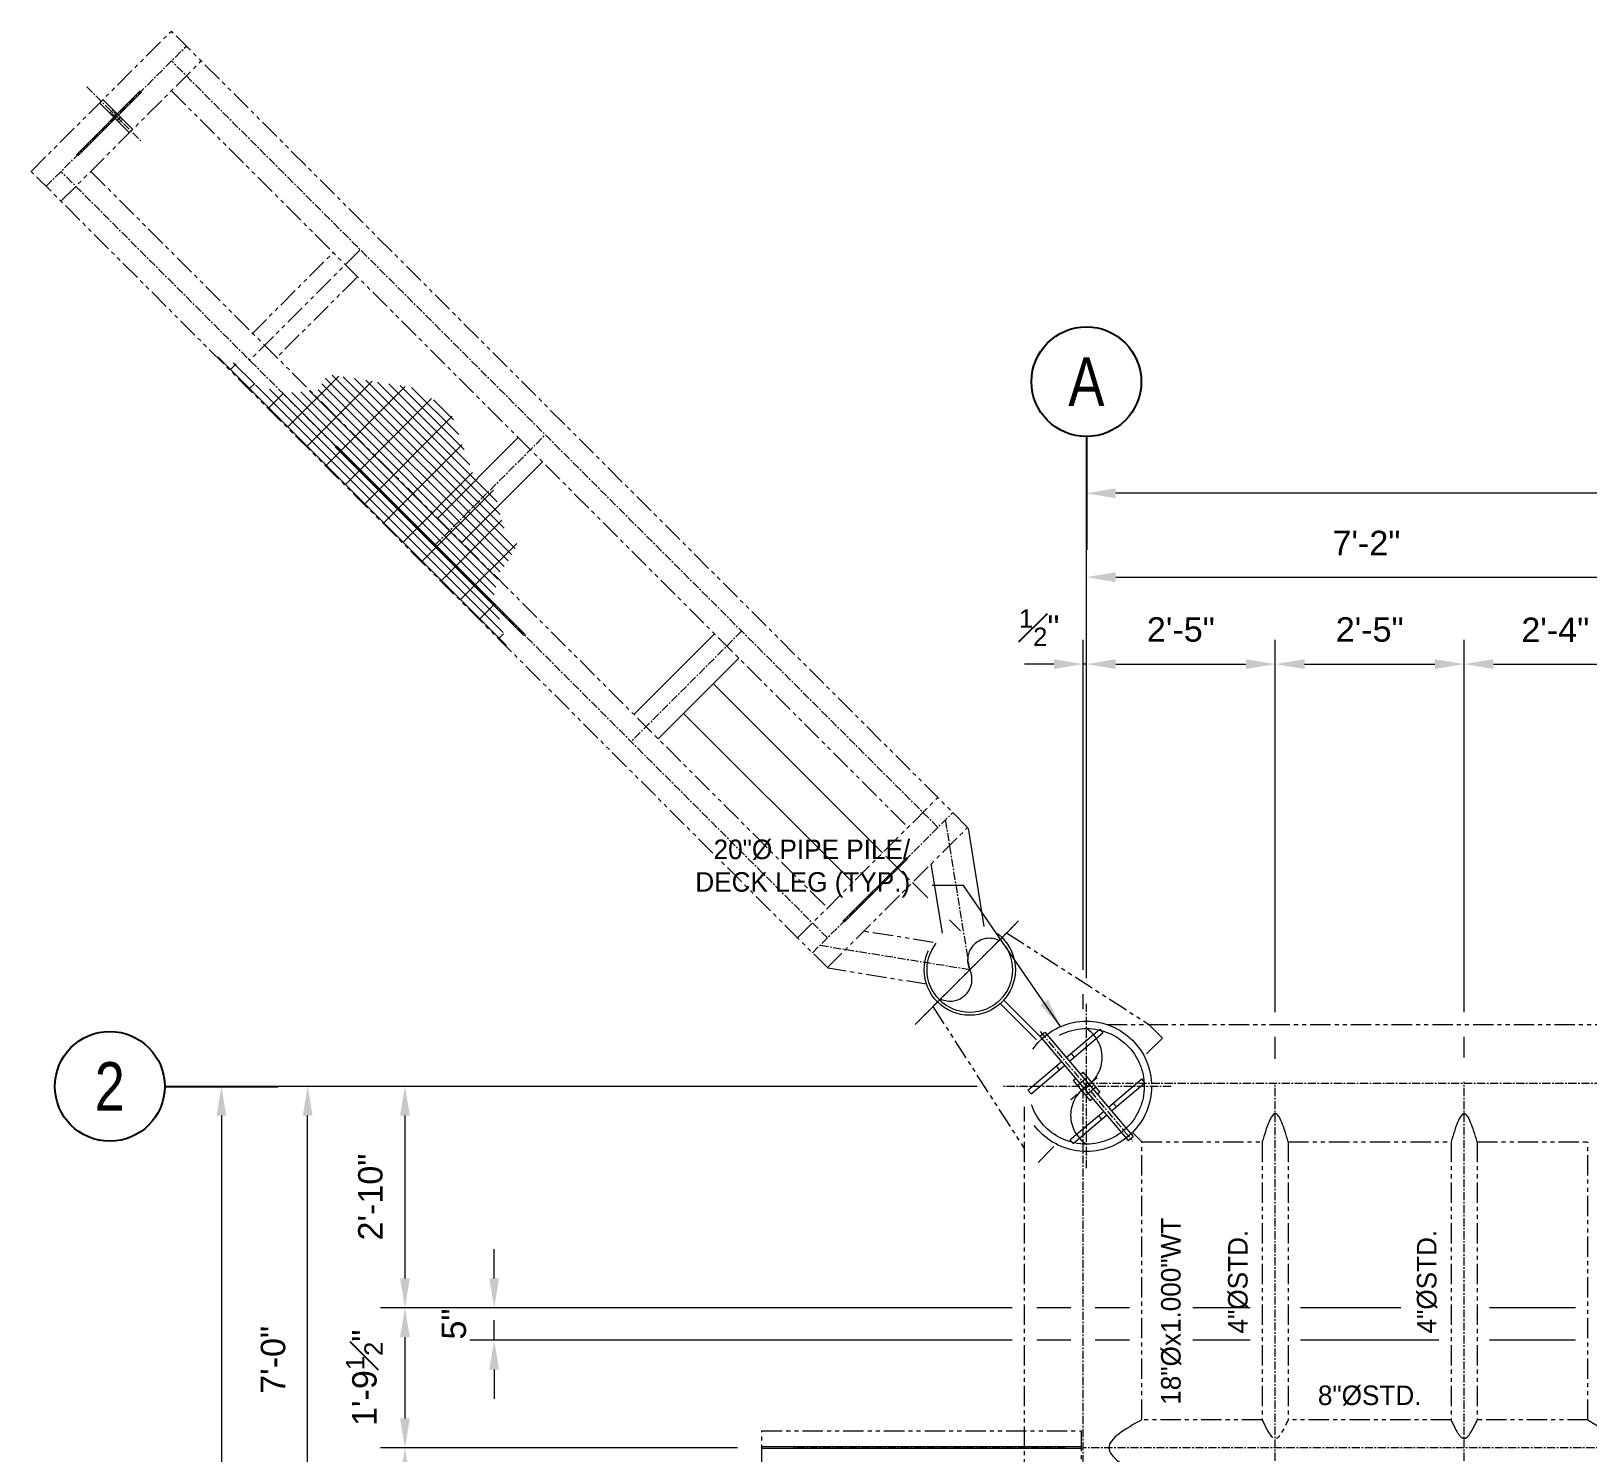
# Model space of a CAD drawing. Header units: inches. Extents: x -18249 to 140262, y -20124 to 30200.
# Drawn here: x 91124 to 91363.1, y 18508.7 to 18727 of the extents above; entities that cross this region are included whole.
import ezdxf
from ezdxf.enums import TextEntityAlignment as Align

# ---------------------------------------------------------------- set-up
doc = ezdxf.new("R2010")
doc.units = ezdxf.units.IN
doc.header["$LTSCALE"] = 5
doc.header["$MEASUREMENT"] = 0
for name, pattern in [('CENTER', [2, 1.25, -0.25, 0.25, -0.25]), ('DASHDOTX2', [50.8, 25.4, -12.7, 0, -12.7]), ('HIDDEN', [0.375, 0.25, -0.125]), ('PHANTOM2', [1.25, 0.625, -0.125, 0.125, -0.125, 0.125, -0.125])]:
    doc.linetypes.add(name, pattern=pattern)
for name, color, linetype, lineweight in [('CENTER LINE', 1, 'CENTER', 0), ('EXISTING', 8, 'PHANTOM2', 0), ('SCEN', 1, 'DASHDOTX2', 5), ('SHID', 8, 'HIDDEN', 0), ('SREF', 9, 'PHANTOM2', 9)]:
    doc.layers.add(name, color=color, linetype=linetype, lineweight=lineweight)
for name, color, linetype in [('SDIM', 9, 'Continuous'), ('SROW', 12, 'Continuous'), ('STITLE', 6, 'Continuous')]:
    doc.layers.add(name, color=color, linetype=linetype)
doc.styles.add('BUKAKA 03', font='simpfrac.shx', dxfattribs={"height": 3})
doc.styles.get("Standard").update_dxf_attribs({"font": 'arial.ttf'})
doc.dimstyles.new('CPFRAC', dxfattribs={"dimscale": 12, "dimtxt": 0.3125, "dimasz": 0.375, "dimexe": 0.3125, "dimexo": 0.3125, "dimgap": 0.28125, "dimtad": 1, "dimdec": 4, "dimzin": 3, "dimdsep": 46, "dimlunit": 4, "dimtxsty": 'Standard', "dimcen": 0.34375, "dimclrd": 256, "dimclre": 256, "dimclrt": 2, "dimadec": 0, "dimazin": 0, "dimtfac": 0.75, "dimtdec": 4, "dimtmove": 2, "dimatfit": 3, "dimfxl": 1, "dimfrac": 1, "dimtolj": 1, "dimtzin": 3, "dimlwd": 13, "dimlwe": 5, "dimarcsym": 1})

# ---------------------------------------------------------------- blocks, each defined once
blk = doc.blocks.new('*D12')
at = {"layer": 'DEFPOINTS', "color": 0, "ltscale": 20, "transparency": 16777216}
for p in [(91315.08, 18629.81), (91286.08, 18577.82), (91315.08, 18565.47)]:
    blk.add_point(p, dxfattribs=at)
at = {"layer": 'SDIM', "lineweight": 5, "ltscale": 20, "transparency": 16777216}
for p, q in [((91286.08, 18581.57), (91286.08, 18633.56)), ((91315.08, 18576.34), (91315.08, 18633.56)), ((91315.08, 18569.22), (91315.08, 18572.59))]:
    blk.add_line(p, q, dxfattribs=at)
at = {"layer": 'SDIM', "lineweight": 13, "ltscale": 20, "transparency": 16777216}
blk.add_line((91290.58, 18629.81), (91310.58, 18629.81), dxfattribs=at)
at = {"layer": 'SDIM', "ltscale": 20, "transparency": 16777216}
for points in [[(91290.58, 18630.56), (91290.58, 18629.06), (91286.08, 18629.81)], [(91310.58, 18630.56), (91310.58, 18629.06), (91315.08, 18629.81)]]:
    blk.add_solid(points, dxfattribs=at)
at = {"layer": 'SDIM', "color": 2, "ltscale": 20, "transparency": 16777216, "insert": (91300.58, 18635.1), "char_height": 3.75, "attachment_point": 5}
blk.add_mtext('\\A1;2\'-5"', dxfattribs=at)
blk = doc.blocks.new('*D13')
at = {"layer": 'DEFPOINTS', "color": 0, "ltscale": 20, "transparency": 16777216}
for p in [(91344.08, 18629.81), (91315.08, 18565.47), (91344.08, 18565.64)]:
    blk.add_point(p, dxfattribs=at)
at = {"layer": 'SDIM', "lineweight": 5, "ltscale": 20, "transparency": 16777216}
for p, q in [((91315.08, 18576.34), (91315.08, 18633.56)), ((91344.08, 18576.34), (91344.08, 18633.56)), ((91315.08, 18569.22), (91315.08, 18572.59)), ((91344.08, 18569.39), (91344.08, 18572.59))]:
    blk.add_line(p, q, dxfattribs=at)
at = {"layer": 'SDIM', "lineweight": 13, "ltscale": 20, "transparency": 16777216}
blk.add_line((91319.58, 18629.81), (91339.58, 18629.81), dxfattribs=at)
at = {"layer": 'SDIM', "ltscale": 20, "transparency": 16777216}
for points in [[(91319.58, 18630.56), (91319.58, 18629.06), (91315.08, 18629.81)], [(91339.58, 18630.56), (91339.58, 18629.06), (91344.08, 18629.81)]]:
    blk.add_solid(points, dxfattribs=at)
at = {"layer": 'SDIM', "color": 2, "ltscale": 20, "transparency": 16777216, "insert": (91329.58, 18635.1), "char_height": 3.75, "attachment_point": 5}
blk.add_mtext('\\A1;2\'-5"', dxfattribs=at)
blk = doc.blocks.new('*D14')
at = {"layer": 'DEFPOINTS', "color": 0, "ltscale": 20, "transparency": 16777216}
for p in [(91285.58, 18629.81), (91286.08, 18577.82), (91285.58, 18564.97)]:
    blk.add_point(p, dxfattribs=at)
at = {"layer": 'SDIM', "lineweight": 5, "ltscale": 20, "transparency": 16777216}
for p, q in [((91285.58, 18582.85), (91285.58, 18633.56)), ((91286.08, 18581.57), (91286.08, 18633.56)), ((91285.58, 18576.83), (91285.58, 18579.1)), ((91285.58, 18568.72), (91285.58, 18568.73))]:
    blk.add_line(p, q, dxfattribs=at)
at = {"layer": 'SDIM', "lineweight": 13, "ltscale": 20, "transparency": 16777216}
for p, q in [((91281.08, 18629.81), (91276.58, 18629.81)), ((91286.08, 18629.81), (91285.58, 18629.81)), ((91290.58, 18629.81), (91295.08, 18629.81))]:
    blk.add_line(p, q, dxfattribs=at)
at = {"layer": 'SDIM', "ltscale": 20, "transparency": 16777216}
for points in [[(91281.08, 18630.56), (91281.08, 18629.06), (91285.58, 18629.81)], [(91290.58, 18630.56), (91290.58, 18629.06), (91286.08, 18629.81)]]:
    blk.add_solid(points, dxfattribs=at)
at = {"layer": 'SDIM', "color": 2, "ltscale": 20, "transparency": 16777216, "insert": (91278.83, 18635.42), "char_height": 3.75, "attachment_point": 5}
blk.add_mtext('\\A1;{\\H0.750000x;\\S1#2;}"', dxfattribs=at)
blk = doc.blocks.new('*D15')
at = {"layer": 'DEFPOINTS', "color": 0, "ltscale": 20, "transparency": 16777216}
for p in [(91372.08, 18643.16), (91286.08, 18577.82), (91372.08, 18566.42)]:
    blk.add_point(p, dxfattribs=at)
at = {"layer": 'SDIM', "lineweight": 5, "ltscale": 20, "transparency": 16777216}
for p, q in [((91286.08, 18631.69), (91286.08, 18646.91)), ((91372.08, 18576.34), (91372.08, 18646.91)), ((91286.08, 18581.57), (91286.08, 18627.94)), ((91372.08, 18570.17), (91372.08, 18572.59))]:
    blk.add_line(p, q, dxfattribs=at)
at = {"layer": 'SDIM', "lineweight": 13, "ltscale": 20, "transparency": 16777216}
blk.add_line((91290.58, 18643.16), (91367.58, 18643.16), dxfattribs=at)
at = {"layer": 'SDIM', "ltscale": 20, "transparency": 16777216}
for points in [[(91290.58, 18643.91), (91290.58, 18642.41), (91286.08, 18643.16)], [(91367.58, 18643.91), (91367.58, 18642.41), (91372.08, 18643.16)]]:
    blk.add_solid(points, dxfattribs=at)
at = {"layer": 'SDIM', "color": 2, "ltscale": 20, "transparency": 16777216, "insert": (91329.08, 18648.41), "char_height": 3.75, "attachment_point": 5}
blk.add_mtext('\\A1;7\'-2"', dxfattribs=at)
blk = doc.blocks.new('*D16')
at = {"layer": 'DEFPOINTS', "color": 0, "ltscale": 20, "transparency": 16777216}
for p in [(91372.08, 18629.81), (91344.08, 18565.64), (91372.08, 18565.47)]:
    blk.add_point(p, dxfattribs=at)
at = {"layer": 'SDIM', "lineweight": 5, "ltscale": 20, "transparency": 16777216}
for p, q in [((91344.08, 18576.34), (91344.08, 18633.56)), ((91372.08, 18576.34), (91372.08, 18633.56)), ((91344.08, 18569.39), (91344.08, 18572.59)), ((91372.08, 18569.22), (91372.08, 18572.59))]:
    blk.add_line(p, q, dxfattribs=at)
at = {"layer": 'SDIM', "lineweight": 13, "ltscale": 20, "transparency": 16777216}
blk.add_line((91348.58, 18629.81), (91367.58, 18629.81), dxfattribs=at)
at = {"layer": 'SDIM', "ltscale": 20, "transparency": 16777216}
for points in [[(91348.58, 18630.56), (91348.58, 18629.06), (91344.08, 18629.81)], [(91367.58, 18630.56), (91367.58, 18629.06), (91372.08, 18629.81)]]:
    blk.add_solid(points, dxfattribs=at)
at = {"layer": 'SDIM', "color": 2, "ltscale": 20, "transparency": 16777216, "insert": (91358.08, 18635.07), "char_height": 3.75, "attachment_point": 5}
blk.add_mtext('\\A1;2\'-4"', dxfattribs=at)
blk = doc.blocks.new('*D32')
at = {"layer": 'DEFPOINTS', "color": 0, "ltscale": 20, "transparency": 16777216}
for p in [(91286.08, 18656.04), (91286.08, 18577.82), (91546.08, 18577.88)]:
    blk.add_point(p, dxfattribs=at)
at = {"layer": 'SDIM', "lineweight": 5, "ltscale": 20, "transparency": 16777216}
for p, q in [((91286.08, 18631.69), (91286.08, 18659.79)), ((91546.08, 18631.69), (91546.08, 18659.79)), ((91286.08, 18581.57), (91286.08, 18627.94)), ((91546.08, 18581.63), (91546.08, 18627.94))]:
    blk.add_line(p, q, dxfattribs=at)
at = {"layer": 'SDIM', "lineweight": 13, "ltscale": 20, "transparency": 16777216}
blk.add_line((91541.58, 18656.04), (91290.58, 18656.04), dxfattribs=at)
at = {"layer": 'SDIM', "ltscale": 20, "transparency": 16777216}
for points in [[(91290.58, 18656.79), (91290.58, 18655.29), (91286.08, 18656.04)], [(91541.58, 18656.79), (91541.58, 18655.29), (91546.08, 18656.04)]]:
    blk.add_solid(points, dxfattribs=at)
at = {"layer": 'SDIM', "color": 2, "ltscale": 20, "transparency": 16777216, "insert": (91416.08, 18661.33), "char_height": 3.75, "attachment_point": 5}
blk.add_mtext('\\A1;21\'-8"', dxfattribs=at)
blk = doc.blocks.new('*D33')
at = {"layer": 'DEFPOINTS', "color": 0, "ltscale": 20, "transparency": 16777216}
for p in [(91273.08, 18564.97), (91181.44, 18530.97), (91372.08, 18530.97)]:
    blk.add_point(p, dxfattribs=at)
at = {"layer": 'SDIM', "lineweight": 5, "ltscale": 20, "transparency": 16777216}
for p, q in [((91269.33, 18564.97), (91177.69, 18564.97)), ((91274.7, 18530.97), (91177.69, 18530.97)), ((91283.7, 18530.97), (91278.45, 18530.97)), ((91292.7, 18530.97), (91287.45, 18530.97)), ((91311.2, 18530.97), (91302.42, 18530.97)), ((91334.38, 18530.97), (91318.95, 18530.97)), ((91361.2, 18530.97), (91347.95, 18530.97)), ((91368.33, 18530.97), (91364.95, 18530.97))]:
    blk.add_line(p, q, dxfattribs=at)
at = {"layer": 'SDIM', "lineweight": 13, "ltscale": 20, "transparency": 16777216}
blk.add_line((91181.44, 18560.47), (91181.44, 18535.47), dxfattribs=at)
at = {"layer": 'SDIM', "ltscale": 20, "transparency": 16777216}
for points in [[(91180.69, 18560.47), (91182.19, 18560.47), (91181.44, 18564.97)], [(91180.69, 18535.47), (91182.19, 18535.47), (91181.44, 18530.97)]]:
    blk.add_solid(points, dxfattribs=at)
at = {"layer": 'SDIM', "color": 2, "ltscale": 20, "transparency": 16777216, "insert": (91176.15, 18547.97), "char_height": 3.75, "attachment_point": 5, "rotation": 90}
blk.add_mtext('\\A1;2\'-10"', dxfattribs=at)
blk = doc.blocks.new('*D34')
at = {"layer": 'DEFPOINTS', "color": 0, "ltscale": 20, "transparency": 16777216}
for p in [(91372.08, 18530.97), (91181.44, 18509.47), (91236.25, 18509.47)]:
    blk.add_point(p, dxfattribs=at)
at = {"layer": 'SDIM', "lineweight": 5, "ltscale": 20, "transparency": 16777216}
for p, q in [((91274.7, 18530.97), (91177.69, 18530.97)), ((91283.7, 18530.97), (91278.45, 18530.97)), ((91292.7, 18530.97), (91287.45, 18530.97)), ((91311.2, 18530.97), (91302.42, 18530.97)), ((91334.38, 18530.97), (91318.95, 18530.97)), ((91361.2, 18530.97), (91347.95, 18530.97)), ((91368.33, 18530.97), (91364.95, 18530.97)), ((91232.5, 18509.47), (91177.69, 18509.47))]:
    blk.add_line(p, q, dxfattribs=at)
at = {"layer": 'SDIM', "lineweight": 13, "ltscale": 20, "transparency": 16777216}
blk.add_line((91181.44, 18526.47), (91181.44, 18513.97), dxfattribs=at)
at = {"layer": 'SDIM', "ltscale": 20, "transparency": 16777216}
for points in [[(91180.69, 18526.47), (91182.19, 18526.47), (91181.44, 18530.97)], [(91180.69, 18513.97), (91182.19, 18513.97), (91181.44, 18509.47)]]:
    blk.add_solid(points, dxfattribs=at)
at = {"layer": 'SDIM', "color": 2, "ltscale": 20, "transparency": 16777216, "insert": (91175.21, 18520.22), "char_height": 3.75, "attachment_point": 5, "rotation": 90}
blk.add_mtext('\\A1;1\'-9{\\H0.750000x;\\S1#2;}"', dxfattribs=at)
blk = doc.blocks.new('*D35')
at = {"layer": 'DEFPOINTS', "color": 0, "ltscale": 20, "transparency": 16777216}
for p in [(91236.25, 18509.47), (91181.44, 18480.97), (91261.27, 18480.97)]:
    blk.add_point(p, dxfattribs=at)
at = {"layer": 'SDIM', "lineweight": 5, "ltscale": 20, "transparency": 16777216}
for p, q in [((91232.5, 18509.47), (91177.69, 18509.47)), ((91187.89, 18480.97), (91177.69, 18480.97)), ((91257.52, 18480.97), (91239.36, 18480.97))]:
    blk.add_line(p, q, dxfattribs=at)
at = {"layer": 'SDIM', "lineweight": 13, "ltscale": 20, "transparency": 16777216}
blk.add_line((91181.44, 18504.97), (91181.44, 18485.47), dxfattribs=at)
at = {"layer": 'SDIM', "ltscale": 20, "transparency": 16777216}
for points in [[(91180.69, 18504.97), (91182.19, 18504.97), (91181.44, 18509.47)], [(91180.69, 18485.47), (91182.19, 18485.47), (91181.44, 18480.97)]]:
    blk.add_solid(points, dxfattribs=at)
at = {"layer": 'SDIM', "color": 2, "ltscale": 20, "transparency": 16777216, "insert": (91175.24, 18495.22), "char_height": 3.75, "attachment_point": 5, "rotation": 90}
blk.add_mtext('\\A1;2\'-4{\\H0.750000x;\\S1#2;}"', dxfattribs=at)
blk = doc.blocks.new('*D39')
at = {"layer": 'DEFPOINTS', "color": 0, "ltscale": 20, "transparency": 16777216}
for p in [(91195.14, 18530.97), (91372.08, 18530.97), (91367.31, 18525.97)]:
    blk.add_point(p, dxfattribs=at)
at = {"layer": 'SDIM', "lineweight": 13, "ltscale": 20, "transparency": 16777216}
for p, q in [((91195.14, 18535.47), (91195.14, 18539.97)), ((91195.14, 18525.97), (91195.14, 18529.09)), ((91195.14, 18521.47), (91195.14, 18516.97))]:
    blk.add_line(p, q, dxfattribs=at)
at = {"layer": 'SDIM', "lineweight": 5, "ltscale": 20, "transparency": 16777216}
for p, q in [((91274.7, 18530.97), (91191.39, 18530.97)), ((91283.7, 18530.97), (91278.45, 18530.97)), ((91292.7, 18530.97), (91287.45, 18530.97)), ((91311.2, 18530.97), (91302.42, 18530.97)), ((91334.38, 18530.97), (91318.95, 18530.97)), ((91361.2, 18530.97), (91347.95, 18530.97)), ((91368.33, 18530.97), (91364.95, 18530.97)), ((91274.7, 18525.97), (91191.39, 18525.97)), ((91283.7, 18525.97), (91278.45, 18525.97)), ((91292.7, 18525.97), (91287.45, 18525.97)), ((91311.2, 18525.97), (91302.42, 18525.97)), ((91340.2, 18525.97), (91318.95, 18525.97)), ((91361.2, 18525.97), (91347.95, 18525.97))]:
    blk.add_line(p, q, dxfattribs=at)
at = {"layer": 'SDIM', "ltscale": 20, "transparency": 16777216}
for points in [[(91194.39, 18535.47), (91195.89, 18535.47), (91195.14, 18530.97)], [(91194.39, 18521.47), (91195.89, 18521.47), (91195.14, 18525.97)]]:
    blk.add_solid(points, dxfattribs=at)
at = {"layer": 'SDIM', "color": 2, "ltscale": 20, "transparency": 16777216, "insert": (91188.96, 18528.47), "char_height": 3.75, "attachment_point": 5, "rotation": 90}
blk.add_mtext('\\A1;5"', dxfattribs=at)
blk = doc.blocks.new('*D42')
at = {"layer": 'DEFPOINTS', "color": 0, "ltscale": 20, "transparency": 16777216}
for p in [(91166.5, 18564.97), (91273.08, 18564.97), (91261.27, 18480.97)]:
    blk.add_point(p, dxfattribs=at)
at = {"layer": 'SDIM', "lineweight": 5, "ltscale": 20, "transparency": 16777216}
for p, q in [((91269.33, 18564.97), (91162.75, 18564.97)), ((91187.89, 18480.97), (91162.75, 18480.97)), ((91257.52, 18480.97), (91239.36, 18480.97))]:
    blk.add_line(p, q, dxfattribs=at)
at = {"layer": 'SDIM', "lineweight": 13, "ltscale": 20, "transparency": 16777216}
blk.add_line((91166.5, 18485.47), (91166.5, 18560.47), dxfattribs=at)
at = {"layer": 'SDIM', "ltscale": 20, "transparency": 16777216}
for points in [[(91165.75, 18560.47), (91167.25, 18560.47), (91166.5, 18564.97)], [(91165.75, 18485.47), (91167.25, 18485.47), (91166.5, 18480.97)]]:
    blk.add_solid(points, dxfattribs=at)
at = {"layer": 'SDIM', "color": 2, "ltscale": 20, "transparency": 16777216, "insert": (91161.21, 18522.97), "char_height": 3.75, "attachment_point": 5, "rotation": 90}
blk.add_mtext('\\A1;7\'-0"', dxfattribs=at)
blk = doc.blocks.new('*D43')
at = {"layer": 'DEFPOINTS', "color": 0, "ltscale": 20, "transparency": 16777216}
for p in [(91273.08, 18564.97), (91153.25, 18393.97), (91273.08, 18393.97)]:
    blk.add_point(p, dxfattribs=at)
at = {"layer": 'SDIM', "lineweight": 5, "ltscale": 20, "transparency": 16777216}
for p, q in [((91269.33, 18564.97), (91149.5, 18564.97)), ((91195.29, 18393.97), (91149.5, 18393.97)), ((91199.65, 18393.97), (91199.04, 18393.97)), ((91204.45, 18393.97), (91203.83, 18393.97)), ((91217.98, 18393.97), (91208.2, 18393.97)), ((91244.14, 18393.97), (91228.13, 18393.97)), ((91248.5, 18393.97), (91247.89, 18393.97)), ((91253.3, 18393.97), (91252.68, 18393.97)), ((91269.33, 18393.97), (91257.05, 18393.97))]:
    blk.add_line(p, q, dxfattribs=at)
at = {"layer": 'SDIM', "lineweight": 13, "ltscale": 20, "transparency": 16777216}
blk.add_line((91153.25, 18560.47), (91153.25, 18398.47), dxfattribs=at)
at = {"layer": 'SDIM', "ltscale": 20, "transparency": 16777216}
for points in [[(91152.5, 18560.47), (91154, 18560.47), (91153.25, 18564.97)], [(91152.5, 18398.47), (91154, 18398.47), (91153.25, 18393.97)]]:
    blk.add_solid(points, dxfattribs=at)
at = {"layer": 'SDIM', "color": 2, "ltscale": 20, "transparency": 16777216, "insert": (91147.96, 18479.47), "char_height": 3.75, "attachment_point": 5, "rotation": 90}
blk.add_mtext('\\A1;14\'-3"', dxfattribs=at)

msp = doc.modelspace()

# ---------------------------------------------------------------- hatches: boundary and pattern name
at = {"layer": 'SHID', "ltscale": 20}
h = msp.add_hatch(dxfattribs=at)
h.set_pattern_fill('GRATE', color=256, scale=33.33333, angle=225, style=0)
h.set_pattern_definition([(135, (90405.5434, 18910.0239), (0.7365695, 0.7365695), []), (45, (90405.5434, 18910.024), (2.946278, -2.946278), [])])
h.paths.add_polyline_path([(91152.68505, 18677.01086), (91156.43146, 18675.57651), (91158.4435, 18672.702), (91162.65464, 18671.36473), (91168.08399, 18671.88633), (91169.54757, 18674.29445), (91175.7546, 18673.34508), (91182.68042, 18672.26861), (91188.31182, 18668.90228), (91190.69507, 18662.25808), (91192.00505, 18658.76689), (91195.15042, 18656.43278), (91196.28257, 18651.93591), (91196.95863, 18649.89026), (91198.74262, 18648.24136), (91197.4228, 18645.80782), (91195.86627, 18643.71246), (91195.06201, 18640.00247), (91197.04339, 18632.65251)])

# ---------------------------------------------------------------- linework, layer by layer
at = {"layer": 'CENTER LINE', "ltscale": 0.2}
for p, q in [((91126.33437, 18703.17657), (91147.87133, 18724.71353)), ((91263.27898, 18604.73948), (91145.58813, 18722.43033)), ((91132.57452, 18718.47338), (91141.0546, 18709.9933)), ((91136.66091, 18714.91732), (91137.54479, 18712.97278)), ((91136.13058, 18714.38699), (91138.07512, 18713.50311)), ((91246.30842, 18587.76891), (91128.61757, 18705.45977)), ((91186.02757, 18648.04977), (91202.99813, 18665.02033)), ((91233.13856, 18634.8799), (91216.16799, 18617.90934)), ((91244.02522, 18585.48571), (91265.56219, 18607.02268)), ((91268.18277, 18582.86513), (91264.45439, 18605.91488)), ((91275.67638, 18590.38075), (91260.23954, 18574.94391)), ((91259.7748, 18574.45716), (91275.21165, 18589.89401)), ((91268.18277, 18582.86513), (91245.13301, 18586.59351)), ((91286.07964, 18552.41299), (91286.07964, 18577.82216)), ((91278.9653, 18573.37612), (91293.18501, 18556.57101)), ((91283.70362, 18562.95777), (91287.86307, 18566.47731)), ((91299.07964, 18564.96826), (91273.07964, 18564.96826)), ((91285.57964, 18441.10346), (91285.57964, 18564.96826)), ((91286.07964, 18565.46826), (91546.07964, 18565.46826)), ((91315.07964, 18393.46826), (91315.07964, 18565.46826)), ((91344.07964, 18393.46826), (91344.07964, 18565.63974)), ((91282.83655, 18509.46826), (91240.97824, 18509.46826)), ((91372.07964, 18509.46826), (91285.57964, 18509.46826))]:
    msp.add_line(p, q, dxfattribs=at)
at = {"layer": 'EXISTING'}
for p, q in [((91124.0398, 18705.47113), (91145.57677, 18727.00809)), ((91267.84539, 18604.73948), (91145.57677, 18727.00809)), ((91145.57677, 18717.85257), (91258.68986, 18604.73948)), ((91246.41742, 18583.09351), (91124.0398, 18705.47113)), ((91133.19533, 18705.47113), (91246.30842, 18592.35804)), ((91174.49289, 18693.35233), (91157.52233, 18676.38177)), ((91157.96073, 18680.53249), (91170.34217, 18692.91393)), ((91174.05448, 18689.20161), (91161.67304, 18676.82018)), ((91241.73066, 18587.78027), (91263.26762, 18609.31724)), ((91246.30842, 18583.20251), (91267.84539, 18604.73948)), ((91262.56431, 18587.06618), (91251.89748, 18588.79157)), ((91273.82862, 18588.53299), (91295.62558, 18574.5142)), ((91261.53583, 18580.64805), (91246.41742, 18583.09351)), ((91262.51491, 18577.21928), (91276.5337, 18555.42232)), ((91289.20214, 18574.46826), (91542.95714, 18574.46826)), ((91276.57964, 18397.09076), (91276.57964, 18561.84576)), ((91294.57964, 18556.46826), (91313.07964, 18556.46826)), ((91294.57964, 18513.78076), (91294.57964, 18556.46826)), ((91313.07964, 18556.46826), (91313.07964, 18513.71826)), ((91317.07964, 18556.46826), (91317.07964, 18513.71826)), ((91317.07964, 18556.46826), (91342.07964, 18556.46826)), ((91342.07964, 18556.46826), (91342.07964, 18513.71826)), ((91346.07964, 18556.46826), (91346.07964, 18513.71826)), ((91346.07964, 18556.46826), (91363.07964, 18556.46826)), ((91363.07964, 18513.78076), (91363.07964, 18556.46826)), ((91313.07964, 18513.78076), (91294.57964, 18513.78076)), ((91342.07964, 18513.78076), (91317.07964, 18513.78076)), ((91363.07964, 18513.78076), (91346.07964, 18513.78076))]:
    msp.add_line(p, q, dxfattribs=at)
at = {"layer": 'EXISTING', "ltscale": 20}
for p, q in [((91140.79711, 18717.81608), (91130.98399, 18708.00297)), ((91140.97388, 18717.63931), (91131.20053, 18707.86595)), ((91134.54312, 18715.97445), (91139.12089, 18711.39668)), ((91135.07345, 18716.50478), (91139.65122, 18711.92701)), ((91136.13058, 18714.38699), (91136.66091, 18714.91732)), ((91137.54479, 18712.97278), (91138.07512, 18713.50311)), ((91186.46597, 18652.20048), (91198.84741, 18664.58192)), ((91170.74808, 18663.15248), (91199.70276, 18634.19779)), ((91170.92485, 18663.32926), (91199.87954, 18634.37457)), ((91202.55972, 18660.86961), (91190.17828, 18648.48817)), ((91216.6064, 18622.06006), (91228.98784, 18634.4415)), ((91232.70015, 18630.72919), (91220.31871, 18618.34775)), ((91254.78234, 18600.83196), (91228.79263, 18626.82167)), ((91250.20458, 18596.2542), (91224.21487, 18622.24391)), ((91270.39984, 18589.51207), (91267.95439, 18604.63047)), ((91258.48796, 18600.12523), (91248.67485, 18590.31212)), ((91258.66474, 18599.94845), (91248.89138, 18590.1751)), ((91258.92842, 18596.68588), (91255.29378, 18600.32052)), ((91263.98172, 18588.48359), (91262.25632, 18599.15041)), ((91261.71194, 18593.90236), (91259.36011, 18596.2542)), ((91266.75559, 18588.85871), (91265.07988, 18590.53442)), ((91273.82862, 18588.53299), (91273.12151, 18587.82588)), ((91272.67957, 18587.38394), (91271.97246, 18586.67683)), ((91278.92492, 18572.65331), (91273.37957, 18578.19866)), ((91262.51491, 18577.21928), (91263.22202, 18577.92639)), ((91278.39459, 18572.12298), (91272.84924, 18577.66833)), ((91282.98939, 18569.39443), (91288.11834, 18573.73431)), ((91288.11834, 18573.73431), (91288.6028, 18573.16177)), ((91295.62558, 18574.5142), (91297.7469, 18572.39288)), ((91278.91555, 18572.66084), (91279.67894, 18573.30678)), ((91278.91555, 18572.66084), (91292.48034, 18556.62973)), ((91279.67894, 18573.30678), (91293.24373, 18557.27567)), ((91283.47385, 18568.82189), (91288.6028, 18573.16177)), ((91295.31609, 18569.96206), (91297.7469, 18572.39288)), ((91277.09706, 18564.40861), (91282.22601, 18568.74849)), ((91284.23724, 18569.46783), (91283.75278, 18570.04037)), ((91277.58152, 18563.83607), (91282.71047, 18568.17595)), ((91281.94708, 18567.53), (91281.46262, 18568.10254)), ((91284.67031, 18565.0857), (91286.19709, 18566.37759)), ((91285.16945, 18566.818), (91285.55114, 18567.14097)), ((91285.55114, 18567.14097), (91288.13491, 18564.08743)), ((91277.09706, 18564.40861), (91277.58152, 18563.83607)), ((91284.02437, 18565.84909), (91284.40606, 18566.17206)), ((91284.02437, 18565.84909), (91286.60814, 18562.79554)), ((91285.9622, 18563.55893), (91287.48897, 18564.85081)), ((91287.75322, 18563.76446), (91288.13491, 18564.08743)), ((91289.44882, 18561.76057), (91294.57777, 18566.10045)), ((91289.93327, 18561.18803), (91295.06222, 18565.52791)), ((91295.06222, 18565.52791), (91294.57777, 18566.10045)), ((91286.60814, 18562.79554), (91286.98983, 18563.11851)), ((91290.2122, 18562.40651), (91290.69666, 18561.83397)), ((91283.55648, 18556.77474), (91288.68543, 18561.11462)), ((91284.04094, 18556.2022), (91289.16989, 18560.54208)), ((91287.92204, 18560.46868), (91288.4065, 18559.89614)), ((91284.04094, 18556.2022), (91283.55648, 18556.77474)), ((91292.48034, 18556.62973), (91293.24373, 18557.27567)), ((91294.57964, 18556.46826), (91293.15071, 18557.89719)), ((91281.08584, 18555.73181), (91278.65502, 18553.30099)), ((91285.25114, 18509.59326), (91236.24921, 18509.59326)), ((91285.25114, 18509.34326), (91236.24921, 18509.34326))]:
    msp.add_line(p, q, dxfattribs=at)
at = {"layer": 'EXISTING'}
msp.add_lwpolyline([(91128.61757, 18700.89336), (91150.15453, 18722.43033)], dxfattribs=at)
msp.add_lwpolyline([(91236.24921, 18512.09326), (91285.25114, 18512.09326), (91285.25114, 18506.84326), (91236.24921, 18506.84326)], close=True, dxfattribs=at)
at = {"layer": 'SCEN', "ltscale": 0.2}
msp.add_lwpolyline([(91286.07964, 18573.84326, -0.544893671), (91286.07964, 18564.96826, 0.544893671), (91286.07964, 18556.09326)], format="xyb", dxfattribs=at)
for centre, start, end in [((91271.19145, 18584.34575), 64.0488549, 205.9511451), ((91265.15207, 18581.40652), 244.0488549, 25.9511451)]:
    msp.add_arc(centre, 3.35832, start, end, dxfattribs=at)
at = {"layer": 'SHID', "ltscale": 20}
msp.add_lwpolyline([(91363.07964, 18513.78076), (91365.37652, 18512.34887), (91367.01714, 18511.22021), (91368.00152, 18510.2937), (91368.32964, 18509.46826), (91368.00152, 18508.64282), (91367.01714, 18507.7163), (91365.37652, 18506.58764), (91363.07964, 18505.15576)], dxfattribs=at)
for centre, radius in [((91268.17176, 18582.87613), 7), ((91268.17176, 18582.87613), 6.562), ((91286.07964, 18564.96826), 10), ((91286.07964, 18564.96826), 10), ((91286.07964, 18564.96826), 8.875)]:
    msp.add_circle(centre, radius, dxfattribs=at)
for points in [[(91317.07964, 18556.46826), (91315.07964, 18560.78076), (91313.07964, 18556.46826)], [(91346.07964, 18556.46826), (91344.07964, 18560.78076), (91342.07964, 18556.46826)], [(91294.57964, 18513.78076), (91289.52742, 18509.46826), (91294.57964, 18505.15576)], [(91342.07964, 18513.71826), (91344.07964, 18510.90576), (91346.07964, 18513.71826)]]:
    msp.add_spline(points, degree=3, dxfattribs=at)
msp.add_point((91286.07964, 18554.46826), dxfattribs=at)
at = {"layer": 'SREF'}
msp.add_spline([(91313.07964, 18513.71826), (91315.07964, 18510.90576), (91317.07964, 18513.71826)], degree=3, dxfattribs=at)
at = {"layer": 'SROW', "ltscale": 20}
for p, q in [((91286.07964, 18664.74845), (91286.07964, 18647.33338)), ((91144.54483, 18564.96826), (91161.9599, 18564.96826))]:
    msp.add_line(p, q, dxfattribs=at)
for centre in [(91286.07964, 18673.17521), (91136.11807, 18564.96826)]:
    msp.add_circle(centre, 8.42676, dxfattribs=at)

# ---------------------------------------------------------------- texts
at = {"layer": 'SDIM', "color": 2, "ltscale": 20, "style": 'BUKAKA 03'}
for s, p in [('18"%%Cx1.000"WT', (91299.04393, 18530.42617)), ('4"%%CSTD.', (91309.32964, 18534.97858)), ('4"%%CSTD.', (91338.32964, 18534.97858))]:
    msp.add_text(s, height=3, rotation=90, dxfattribs=at).set_placement(p, align=Align.MIDDLE_CENTER)
msp.add_text('8"%%CSTD.', height=3, dxfattribs=at).set_placement((91329.57964, 18517.53076), align=Align.MIDDLE_CENTER)
at = {"layer": 'SDIM', "color": 2, "ltscale": 20, "insert": (91259.02013, 18593.95547), "char_height": 3, "attachment_point": 9, "style": 'BUKAKA 03'}
msp.add_mtext('\\A1;20"%%C PIPE PILE/\\PDECK LEG (TYP.)', dxfattribs=at)
at = {"layer": 'STITLE', "lineweight": 80, "width": 0.8}
for s, p in [('A', (91286.07964, 18673.17521)), ('2', (91136.11807, 18564.96826))]:
    msp.add_text(s, height=7.44828, dxfattribs=at).set_placement(p, align=Align.MIDDLE_CENTER)

# ---------------------------------------------------------------- dimensions: what is measured, and where the dimension line sits
at = {"layer": 'SDIM', "ltscale": 20}
for base, p1, p2, picture, middle in [((91286.07964, 18656.04091), (91546.07964, 18577.87896), (91286.07964, 18577.82216), '*D32', (91416.07964, 18661.33056)), ((91372.07964, 18643.15717), (91286.07964, 18577.82216), (91372.07964, 18566.41826), '*D15', (91329.07964, 18648.41484)), ((91315.07964, 18629.81245), (91286.07964, 18577.82216), (91315.07964, 18565.46826), '*D12', (91300.57964, 18635.1021)), ((91344.07964, 18629.81245), (91315.07964, 18565.46826), (91344.07964, 18565.63974), '*D13', (91329.57964, 18635.1021)), ((91372.07964, 18629.81245), (91344.07964, 18565.63974), (91372.07964, 18565.46826), '*D16', (91358.07964, 18635.07012))]:
    dim = msp.add_linear_dim(base=base, p1=p1, p2=p2, dimstyle='CPFRAC', dxfattribs=at)
    dim.commit()
    dim.dimension.update_dxf_attribs({"geometry": picture, "text_midpoint": middle})
dim = msp.add_linear_dim(base=(91285.57964, 18629.81245), p1=(91286.07964, 18577.82216), p2=(91285.57964, 18564.96826), dimstyle='CPFRAC', dxfattribs=at)
dim.commit()
dim.dimension.update_dxf_attribs({"geometry": '*D14', "text_midpoint": (91278.82964, 18635.41959), "dimtype": 160})
for base, p1, p2, picture, middle in [((91153.25236, 18393.96826), (91273.07964, 18564.96826), (91273.07964, 18393.96826), '*D43', (91147.96144, 18479.46826)), ((91166.50233, 18564.96826), (91261.26569, 18480.96826), (91273.07964, 18564.96826), '*D42', (91161.21268, 18522.96826)), ((91181.43807, 18530.96826), (91273.07964, 18564.96826), (91372.07964, 18530.96826), '*D33', (91176.14842, 18547.96826)), ((91181.43807, 18509.46826), (91372.07964, 18530.96826), (91236.24921, 18509.46826), '*D34', (91175.20708, 18520.21826)), ((91181.43807, 18480.96826), (91236.24921, 18509.46826), (91261.26569, 18480.96826), '*D35', (91175.23905, 18495.21826))]:
    dim = msp.add_linear_dim(base=base, p1=p1, p2=p2, angle=90, dimstyle='CPFRAC', dxfattribs=at)
    dim.commit()
    dim.dimension.update_dxf_attribs({"geometry": picture, "text_midpoint": middle})
dim = msp.add_linear_dim(base=(91195.14347, 18530.96826), p1=(91367.31362, 18525.96826), p2=(91372.07964, 18530.96826), angle=90, dimstyle='CPFRAC', dxfattribs=at)
dim.commit()
dim.dimension.update_dxf_attribs({"geometry": '*D39', "text_midpoint": (91188.95597, 18528.46826), "dimtype": 160})

# ---------------------------------------------------------------- leaders
at = {"layer": 'SDIM', "ltscale": 20, "annotation_type": 0, "has_hookline": 1, "hookline_direction": 1}
msp.add_leader([(91282.12399, 18574.15263), (91267.18826, 18595.83047), (91262.39513, 18595.83047)], dimstyle='CPFRAC', override={"dimgap": 0.28125, "dimtad": 0}, dxfattribs=at)

doc.saveas('drawing.dxf')
